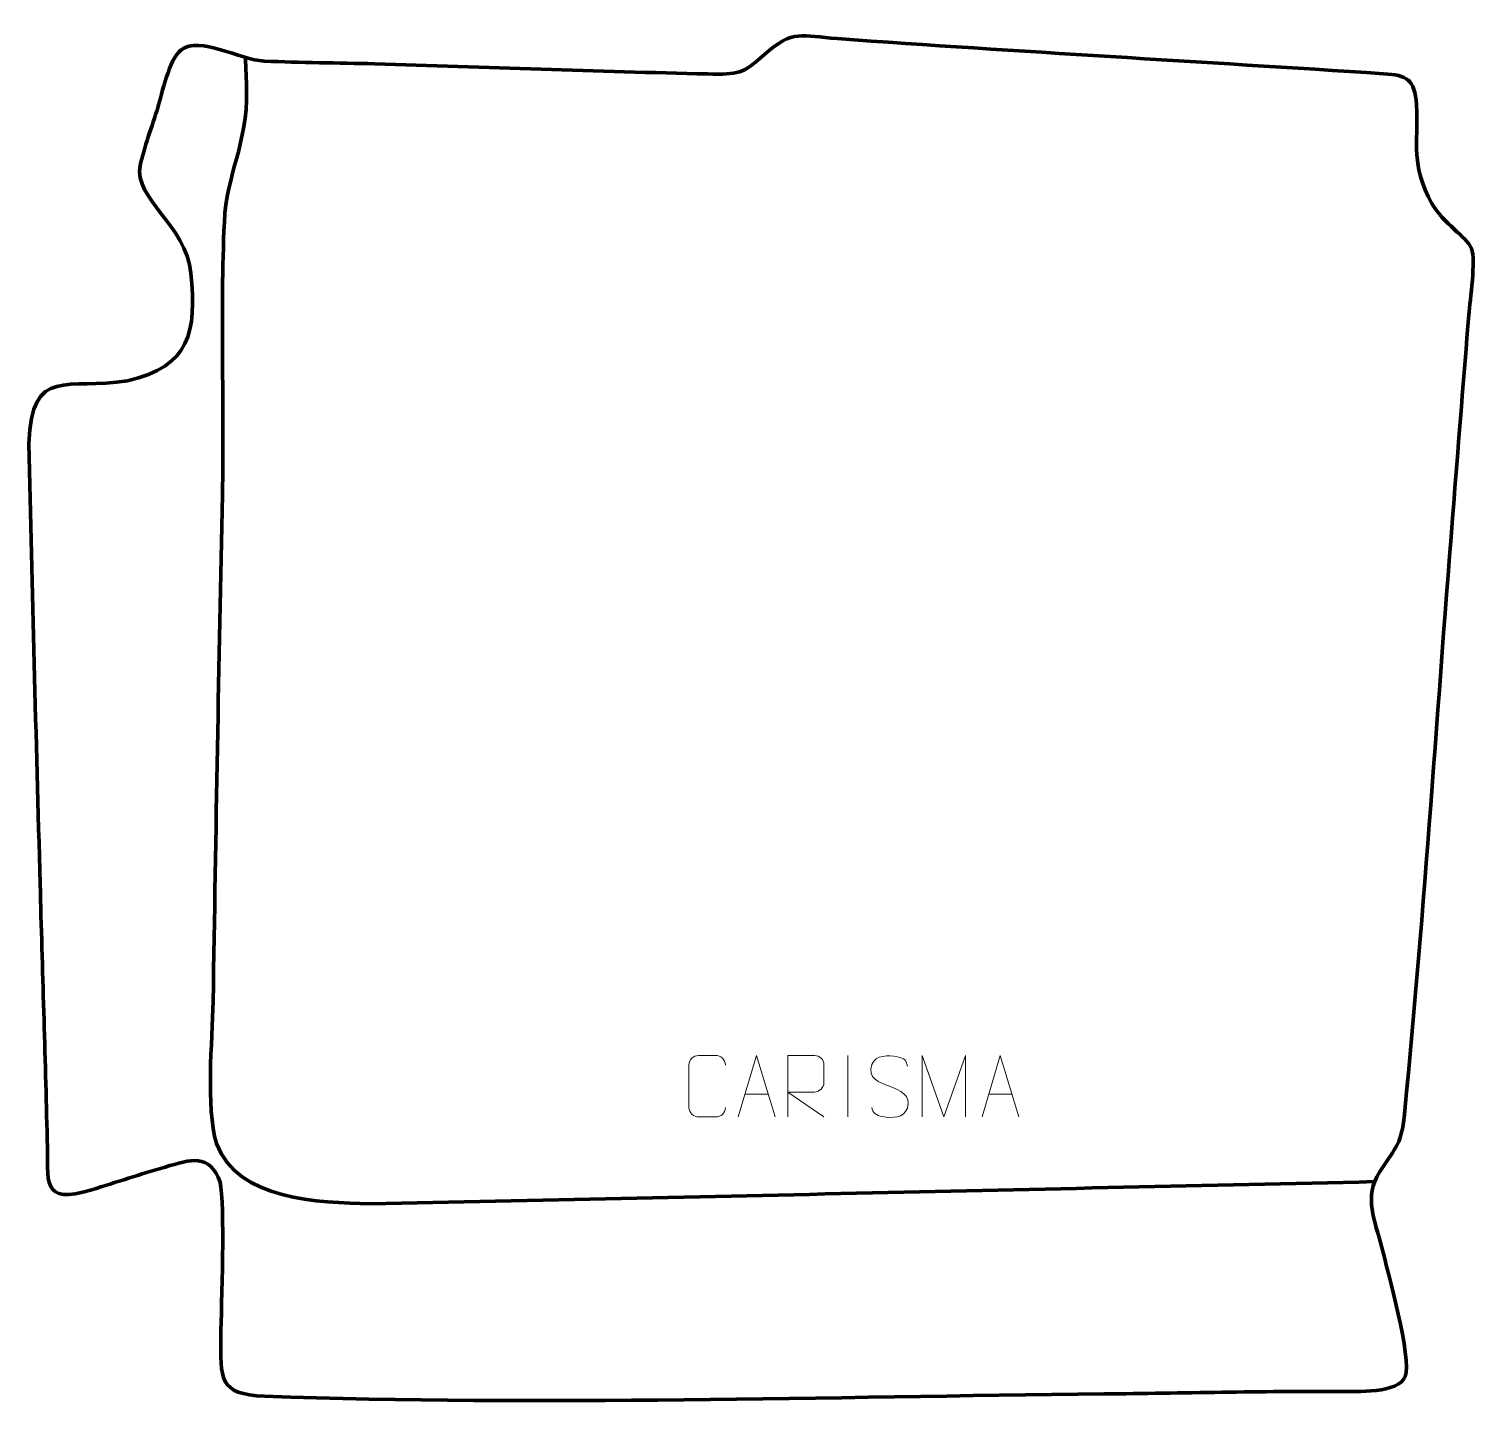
# Model space of a CAD drawing. Header units: millimetres. Extents: x 995 to 1582, y 146 to 705.
import ezdxf

# ---------------------------------------------------------------- set-up
doc = ezdxf.new("R2010")
doc.units = ezdxf.units.MM
doc.header["$MEASUREMENT"] = 0
doc.layers.add('layer 2', color=7, linetype='Continuous')
doc.layers.add('layer 3', color=7, linetype='Continuous')

msp = doc.modelspace()

# ---------------------------------------------------------------- linework, layer by layer
at = {"layer": 'layer 2', "color": 142, "lineweight": 158}
msp.add_open_spline([(1541.0177, 236.8695), (1405.0561, 233.8787), (1269.0929, 230.6245), (1133.1259, 227.9237), (1133.1259, 227.9237), (1112.4324, 228.3354), (1079.3688, 229.3004), (1070.761, 252.3536), (1070.761, 252.3536), (1066.3242, 267.5488), (1069.127, 293.5102), (1069.3975, 310.1679), (1069.3975, 310.1679), (1070.5102, 378.7004), (1071.7366, 447.2297), (1073.1735, 515.7563), (1073.1735, 515.7563), (1073.949, 552.7037), (1072.2387, 589.3773), (1073.9659, 626.4821), (1073.9659, 626.4821), (1074.8796, 646.11), (1083.387, 658.5099), (1083, 679.8251), (1083, 679.8251), (1082.918, 684.3387), (1082.682, 688.8699), (1082.5347, 693.3854)], degree=3, knots=[0, 0, 0, 0, 0.125, 0.125, 0.125, 0.125, 0.25, 0.25, 0.25, 0.25, 0.375, 0.375, 0.375, 0.375, 0.5, 0.5, 0.5, 0.5, 0.625, 0.625, 0.625, 0.625, 0.75, 0.75, 0.75, 0.75, 1, 1, 1, 1], dxfattribs=at)
at = {"layer": 'layer 2', "color": 250, "lineweight": 9}
for points, knots in [([(1277.4435, 266.949), (1277.3037, 264.6256), (1275.6265, 263.146), (1273.4788, 263.1352), (1273.4788, 263.1352), (1271.1469, 263.1356), (1268.815, 263.1356), (1266.4835, 263.1352), (1266.4835, 263.1352), (1264.5585, 263.0298), (1262.5864, 264.9143), (1262.5976, 266.9316), (1262.5976, 266.9316), (1262.598, 272.7017), (1262.598, 278.4714), (1262.5976, 284.2407), (1262.5976, 284.2407), (1262.6018, 286.3788), (1264.3485, 288.098), (1266.5009, 288.0845), (1266.5009, 288.0845), (1268.8266, 288.0845), (1271.1527, 288.0845), (1273.4788, 288.0845), (1273.4788, 288.0845), (1275.4254, 288.12), (1277.4168, 286.6285), (1277.4435, 284.1909)], [0, 0, 0, 0, 0.125, 0.125, 0.125, 0.125, 0.25, 0.25, 0.25, 0.25, 0.375, 0.375, 0.375, 0.375, 0.5, 0.5, 0.5, 0.5, 0.625, 0.625, 0.625, 0.625, 0.75, 0.75, 0.75, 0.75, 1, 1, 1, 1]), ([(1282.6052, 263.1383), (1282.6052, 263.1383), (1289.9762, 288.0918), (1289.9762, 288.0918), (1289.9762, 288.0918), (1289.9762, 288.0918), (1297.5461, 263.1383), (1297.5461, 263.1383)], [0, 0, 0, 0, 0.33333333, 0.33333333, 0.33333333, 0.33333333, 1, 1, 1, 1]), ([(1302.7436, 263.1383), (1302.7436, 263.1383), (1302.7436, 288.0918), (1302.7436, 288.0918), (1302.7436, 288.0918), (1306.3384, 288.0918), (1309.9339, 288.0918), (1313.5291, 288.0918), (1313.5291, 288.0918), (1315.8544, 288.0541), (1317.4117, 286.5641), (1317.4076, 284.1977), (1317.4076, 284.1977), (1317.4072, 282.1622), (1317.4072, 279.1028), (1317.4076, 277.0668), (1317.4076, 277.0668), (1317.4011, 275.1913), (1315.5888, 273.2495), (1313.5793, 273.2304), (1313.5793, 273.2304), (1313.5793, 273.2304), (1302.7436, 273.2304), (1302.7436, 273.2304), (1302.7436, 273.2304), (1302.7436, 273.2304), (1317.3983, 263.1383), (1317.3983, 263.1383)], [0, 0, 0, 0, 0.125, 0.125, 0.125, 0.125, 0.25, 0.25, 0.25, 0.25, 0.375, 0.375, 0.375, 0.375, 0.5, 0.5, 0.5, 0.5, 0.625, 0.625, 0.625, 0.625, 0.75, 0.75, 0.75, 0.75, 1, 1, 1, 1]), ([(1344.0757, 275.6151), (1339.8274, 277.0855), (1334.9193, 278.8813), (1336.9244, 284.4016), (1336.9244, 284.4016), (1338.4279, 288.5415), (1343.6415, 288.153), (1347.2451, 287.5519), (1347.2451, 287.5519), (1350.1057, 287.0747), (1350.9704, 285.8615), (1351.281, 283.7774)], [0, 0, 0, 0, 0.25, 0.25, 0.25, 0.25, 0.5, 0.5, 0.5, 0.5, 1, 1, 1, 1]), ([(1357.2332, 263.1362), (1357.2332, 263.1362), (1357.2332, 288.0941), (1357.2332, 288.0941), (1357.2332, 288.0941), (1357.2332, 288.0941), (1366.1583, 263.1362), (1366.1583, 263.1362), (1366.1583, 263.1362), (1366.1583, 263.1362), (1374.9182, 288.0936), (1374.9182, 288.0936), (1374.9182, 288.0936), (1374.9182, 288.0936), (1374.9182, 263.1362), (1374.9182, 263.1362)], [0, 0, 0, 0, 0.2, 0.2, 0.2, 0.2, 0.4, 0.4, 0.4, 0.4, 0.6, 0.6, 0.6, 0.6, 1, 1, 1, 1]), ([(1381.6052, 263.1383), (1381.6052, 263.1383), (1388.9762, 288.0918), (1388.9762, 288.0918), (1388.9762, 288.0918), (1388.9762, 288.0918), (1396.5461, 263.1383), (1396.5461, 263.1383)], [0, 0, 0, 0, 0.33333333, 0.33333333, 0.33333333, 0.33333333, 1, 1, 1, 1]), ([(1344.0757, 275.615), (1348.0943, 273.9683), (1353.1238, 272.08), (1351.2898, 266.7197), (1351.2898, 266.7197), (1349.83, 262.4533), (1344.9192, 262.71), (1341.1931, 263.2647), (1341.1931, 263.2647), (1338.4431, 263.6745), (1337.2222, 264.888), (1336.8442, 267.0002)], [0, 0, 0, 0, 0.25, 0.25, 0.25, 0.25, 0.5, 0.5, 0.5, 0.5, 1, 1, 1, 1])]:
    msp.add_open_spline(points, degree=3, knots=knots, dxfattribs=at)
for points in [[(1327.0757, 288.1021), (1327.0757, 288.1021), (1327.0757, 263.128), (1327.0757, 263.128)], [(1285.3278, 272.3877), (1285.3278, 272.3877), (1294.8235, 272.3877), (1294.8235, 272.3877)], [(1384.3278, 272.3877), (1384.3278, 272.3877), (1393.8235, 272.3877), (1393.8235, 272.3877)]]:
    msp.add_open_spline(points, degree=3, dxfattribs=at)
at = {"layer": 'layer 3', "color": 242, "lineweight": 158}
msp.add_open_spline([(1090.267, 149.7597), (1071.5931, 150.4231), (1072.4097, 157.0769), (1072.5538, 174.0618), (1072.5538, 174.0618), (1072.6861, 186.0136), (1074.3496, 227.95), (1072.2489, 236.5966), (1072.2489, 236.5966), (1067.8729, 248.734), (1060.3584, 245.7611), (1049.9696, 242.8145), (1049.9696, 242.8145), (1039.786, 239.9262), (1030.1419, 236.6215), (1020.1057, 233.5773), (1020.1057, 233.5773), (999.3609, 227.2848), (1002.4755, 236.7393), (1002.0582, 254.0033), (1002.0582, 254.0033), (1001.2221, 288.5855), (1000.0938, 323.1789), (999.1636, 357.762), (999.1636, 357.762), (997.5642, 417.3749), (995.8539, 476.9808), (994.6258, 536.6033), (994.6258, 536.6033), (995.8409, 568.6853), (1010.1903, 557.8387), (1034.5871, 562.0836), (1034.5871, 562.0836), (1060.1429, 567.9176), (1062.7702, 581.7957), (1060.4037, 605.7714), (1060.4037, 605.7714), (1058.4733, 625.3293), (1037.0511, 635.8891), (1039.8285, 649.4784), (1039.8285, 649.4784), (1041.2523, 656.4452), (1044.763, 665.7751), (1046.9368, 672.8887), (1046.9368, 672.8887), (1048.5847, 678.5905), (1051.6806, 692.7713), (1056.291, 696.3287), (1056.291, 696.3287), (1063.9869, 702.267), (1080.3834, 692.3248), (1090.1821, 691.8641), (1090.1821, 691.8641), (1104.7793, 691.1778), (1120.2562, 691.1581), (1134.9781, 690.7563), (1134.9781, 690.7563), (1180.0295, 689.5095), (1225.1672, 687.6068), (1270.2052, 686.6593), (1270.2052, 686.6593), (1282.6691, 686.3971), (1284.4474, 686.6213), (1293.2483, 694.5147), (1293.2483, 694.5147), (1304.8431, 704.914), (1308.3968, 702.0188), (1322.8008, 700.9822), (1322.8008, 700.9822), (1396.6381, 695.6909), (1470.7063, 691.5615), (1544.606, 686.732), (1544.606, 686.732), (1554.2669, 686.1006), (1557.2386, 684.5652), (1558.0552, 674.0817), (1558.0552, 674.0817), (1558.6779, 657.7126), (1555.656, 649.7515), (1564.295, 634.0503), (1564.295, 634.0503), (1568.8526, 625.7667), (1578.2443, 620.7226), (1580.3362, 615.7126), (1580.3362, 615.7126), (1582.192, 611.2684), (1579.7597, 594.8448), (1579.2645, 588.8642), (1579.2645, 588.8642), (1577.1997, 563.9282), (1575.275, 538.9744), (1573.2614, 514.0329), (1573.2614, 514.0329), (1566.5955, 431.4683), (1561.2716, 347.9185), (1553.2698, 265.5795), (1553.2698, 265.5795), (1551.9042, 251.5278), (1550.0839, 251.7814), (1543.0185, 240.7862), (1543.0185, 240.7862), (1536.4697, 230.5949), (1541.1833, 221.0509), (1543.8951, 210.1047), (1543.8951, 210.1047), (1546.217, 200.8799), (1556.2497, 164.7331), (1553.4366, 157.7637), (1553.4366, 157.7637), (1550.6269, 150.8024), (1533.5087, 151.6772), (1526.9101, 151.7051), (1526.9101, 151.7051), (1494.9433, 151.8406), (1462.9932, 151.0206), (1431.0308, 150.6735), (1431.0308, 150.6735), (1318.0873, 149.5039), (1203.0473, 145.7533), (1090.267, 149.7597)], degree=3, knots=[0, 0, 0, 0, 0.03225806, 0.03225806, 0.03225806, 0.03225806, 0.06451613, 0.06451613, 0.06451613, 0.06451613, 0.09677419, 0.09677419, 0.09677419, 0.09677419, 0.12903226, 0.12903226, 0.12903226, 0.12903226, 0.16129032, 0.16129032, 0.16129032, 0.16129032, 0.19354839, 0.19354839, 0.19354839, 0.19354839, 0.22580645, 0.22580645, 0.22580645, 0.22580645, 0.25806452, 0.25806452, 0.25806452, 0.25806452, 0.29032258, 0.29032258, 0.29032258, 0.29032258, 0.32258065, 0.32258065, 0.32258065, 0.32258065, 0.35483871, 0.35483871, 0.35483871, 0.35483871, 0.38709677, 0.38709677, 0.38709677, 0.38709677, 0.41935484, 0.41935484, 0.41935484, 0.41935484, 0.4516129, 0.4516129, 0.4516129, 0.4516129, 0.48387097, 0.48387097, 0.48387097, 0.48387097, 0.51612903, 0.51612903, 0.51612903, 0.51612903, 0.5483871, 0.5483871, 0.5483871, 0.5483871, 0.58064516, 0.58064516, 0.58064516, 0.58064516, 0.61290323, 0.61290323, 0.61290323, 0.61290323, 0.64516129, 0.64516129, 0.64516129, 0.64516129, 0.67741935, 0.67741935, 0.67741935, 0.67741935, 0.70967742, 0.70967742, 0.70967742, 0.70967742, 0.74193548, 0.74193548, 0.74193548, 0.74193548, 0.77419355, 0.77419355, 0.77419355, 0.77419355, 0.80645161, 0.80645161, 0.80645161, 0.80645161, 0.83870968, 0.83870968, 0.83870968, 0.83870968, 0.87096774, 0.87096774, 0.87096774, 0.87096774, 0.90322581, 0.90322581, 0.90322581, 0.90322581, 0.93548387, 0.93548387, 0.93548387, 0.93548387, 1, 1, 1, 1], dxfattribs=at)

doc.saveas('drawing.dxf')
